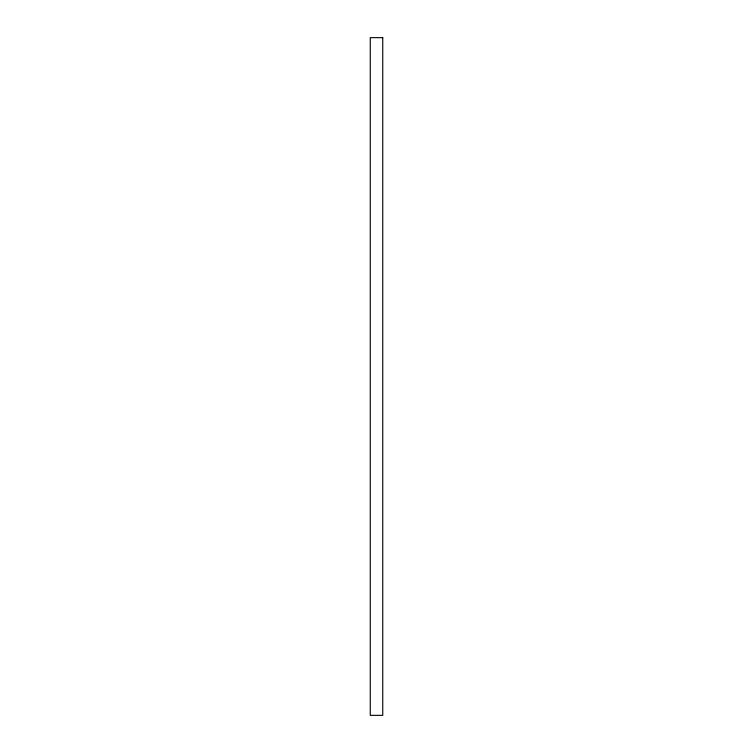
<?xml version="1.0" encoding="UTF-8"?>
<svg xmlns="http://www.w3.org/2000/svg" width="753" height="753" viewBox="0 0 753 753"><rect width="100%" height="100%" fill="white"/><g stroke="black" fill="none" stroke-linecap="round" stroke-linejoin="round"><path stroke-width="1.13" d="M382.74 37.65L370.26 37.65L370.26 715.35L382.74 715.35L382.74 37.65"/></g></svg>
